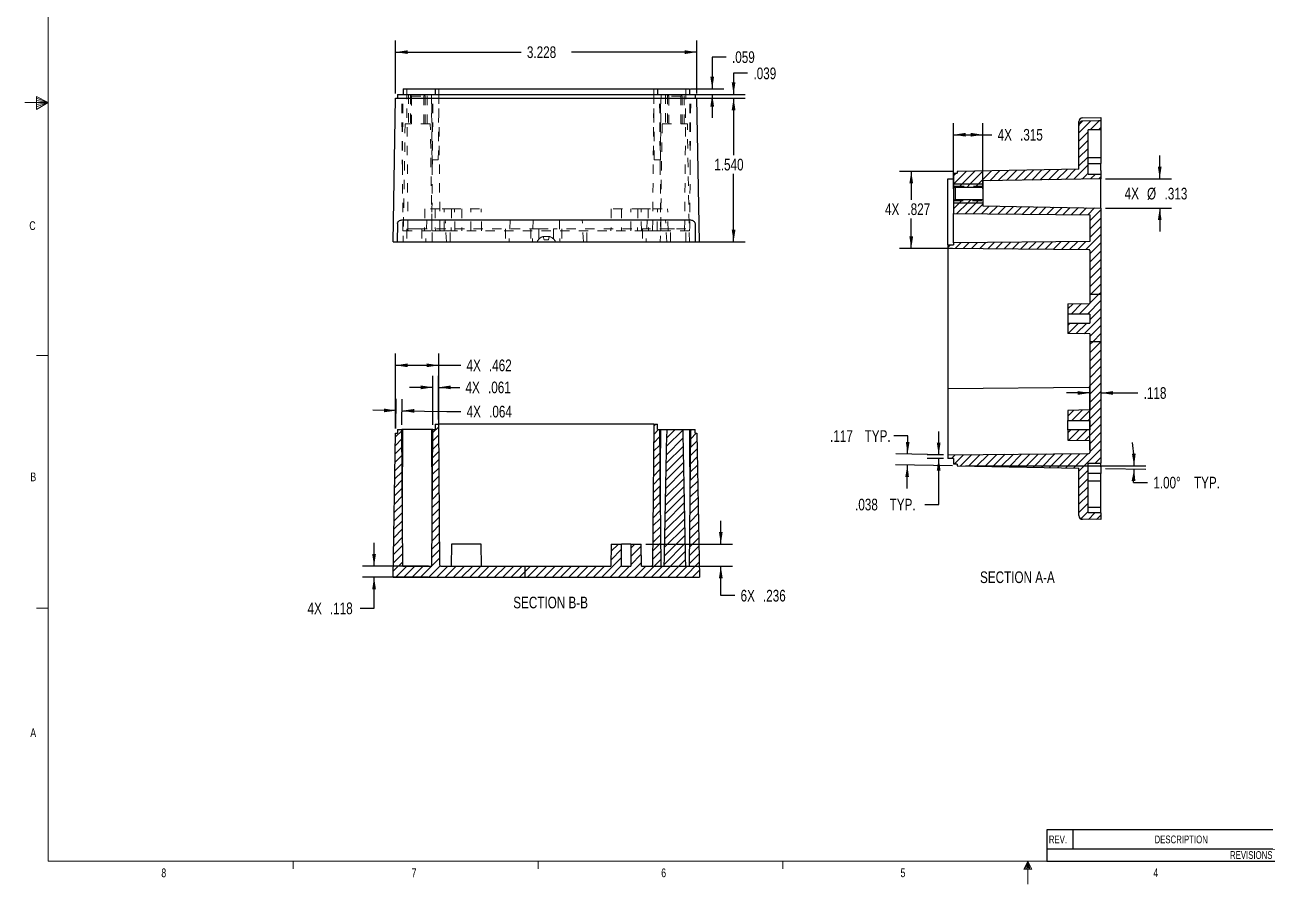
# Model space of a CAD drawing. Header units: inches. Extents: x 0.3 to 21.8, y 0.2 to 16.9.
# Drawn here: x 0.27 to 13.57, y 0.16 to 9.37 of the extents above; entities that cross this region are included whole.
import ezdxf

# ---------------------------------------------------------------- set-up
doc = ezdxf.new("R2010")
doc.units = ezdxf.units.IN
doc.header["$MEASUREMENT"] = 0
doc.linetypes.add('HIDDEN', pattern=[0.075, 0.05, -0.025])
doc.layers.add('SLD-0', color=7, linetype='Continuous')
doc.styles.add('SLDTEXTSTYLE1', font='TXT', dxfattribs={"width": 0.75})
doc.dimstyles.new('SLDDIMSTYLE10', dxfattribs={"dimtxt": 0.125, "dimasz": 0.13, "dimexe": 0, "dimexo": 0.0625, "dimgap": 0.03125, "dimtad": 0, "dimtih": 1, "dimtoh": 1, "dimdec": 4, "dimzin": 4, "dimdsep": 46, "dimtxsty": 'SLDTEXTSTYLE1', "dimsah": 1, "dimcen": 0.09, "dimazin": 1, "dimtfac": 1, "dimtofl": 0, "dimtmove": 0, "dimatfit": 3, "dimfxl": 0, "dimfrac": 2, "dimtolj": 1, "dimtzin": 12, "dimarcsym": 0})
doc.dimstyles.new('SLDDIMSTYLE3', dxfattribs={"dimtxt": 0.125, "dimasz": 0.13, "dimexe": 0, "dimexo": 0.0625, "dimgap": 0.03125, "dimtad": 0, "dimtih": 1, "dimtoh": 1, "dimdec": 3, "dimrnd": 1e-09, "dimzin": 12, "dimdsep": 46, "dimtxsty": 'SLDTEXTSTYLE1', "dimsah": 1, "dimcen": 0.09, "dimadec": 0, "dimazin": 3, "dimtfac": 1, "dimtdec": 3, "dimtofl": 0, "dimtmove": 0, "dimatfit": 3, "dimfxl": 0, "dimfrac": 2, "dimtolj": 1, "dimtzin": 12, "dimarcsym": 0})
doc.dimstyles.new('SLDDIMSTYLE7', dxfattribs={"dimtxt": 0.125, "dimasz": 0.13, "dimexe": 0, "dimexo": 0.0625, "dimgap": 0.03125, "dimtad": 0, "dimtih": 1, "dimtoh": 1, "dimdec": 3, "dimrnd": 1e-09, "dimzin": 12, "dimdsep": 46, "dimtxsty": 'SLDTEXTSTYLE1', "dimsah": 1, "dimcen": 0.09, "dimadec": 0, "dimazin": 3, "dimtfac": 1, "dimtdec": 3, "dimtmove": 0, "dimatfit": 0, "dimfxl": 0, "dimfrac": 2, "dimtolj": 1, "dimtzin": 12, "dimarcsym": 0})
doc.dimstyles.new('SLDDIMSTYLE9', dxfattribs={"dimtxt": 0.125, "dimasz": 0.13, "dimexe": 0, "dimexo": 0.0625, "dimgap": 0.03125, "dimtad": 0, "dimtih": 1, "dimtoh": 1, "dimdec": 3, "dimrnd": 1e-09, "dimzin": 4, "dimdsep": 46, "dimtxsty": 'SLDTEXTSTYLE1', "dimsah": 1, "dimcen": 0.09, "dimadec": 0, "dimazin": 1, "dimtfac": 1, "dimtdec": 3, "dimtofl": 0, "dimtmove": 0, "dimatfit": 3, "dimfxl": 0, "dimfrac": 2, "dimtolj": 1, "dimtzin": 12, "dimarcsym": 0})

# ---------------------------------------------------------------- blocks, each defined once
blk = doc.blocks.new('SW_TABLEANNOTATION_1')
at = {"layer": 'SLD-0', "color": 0}
for p, q in [((0, 0), (0, -0.333)), ((4.472, 0), (0, 0)), ((0.278, 0), (0.278, -0.204)), ((2.729, 0), (2.729, -0.204)), ((3.062, 0), (3.062, -0.204)), ((3.435, 0), (3.435, -0.204)), ((3.863, 0), (3.863, -0.204)), ((4.472, -0.333), (4.472, 0)), ((0, -0.204), (4.472, -0.204)), ((0, -0.333), (4.472, -0.333))]:
    blk.add_line(p, q, dxfattribs=at)
at = {"layer": 'SLD-0', "color": 0, "attachment_point": 1, "style": 'SLDTEXTSTYLE1'}
for s, insert, char_height in [('REV.', (0.021, -0.06), 0.0833), ('DESCRIPTION', (1.154, -0.06), 0.08333), ('ZONE', (2.75, -0.06), 0.0833), ('BY', (3.184, -0.06), 0.0833), ("APPR'D", (3.456, -0.06), 0.0833), ('DATE', (4.031, -0.06), 0.0833), ('REVISIONS', (1.963, -0.227), 0.0833)]:
    blk.add_mtext(s, dxfattribs=dict(at, insert=insert, char_height=char_height))
blk = doc.blocks.new('_D_16')
at = {"layer": 'SLD-0'}
for p, q in [((7.526, 8.584), (7.994, 8.584)), ((7.869, 8.584), (7.869, 7.971)), ((7.869, 7.044), (7.869, 7.773)), ((7.427, 7.044), (7.994, 7.044))]:
    blk.add_line(p, q, dxfattribs=at)
for points in [[(7.869, 8.584), (7.849, 8.454), (7.889, 8.454)], [(7.869, 7.044), (7.889, 7.174), (7.849, 7.174)]]:
    blk.add_solid(points, dxfattribs=at)
at = {"layer": 'SLD-0', "insert": (7.662, 7.934), "char_height": 0.125, "attachment_point": 1, "style": 'SLDTEXTSTYLE1'}
blk.add_mtext('1.540', dxfattribs=at)
blk = doc.blocks.new('_D_17')
at = {"layer": 'SLD-0'}
for p, q in [((8.019, 8.849), (7.869, 8.849)), ((7.869, 8.849), (7.869, 8.623)), ((4.317, 8.623), (7.994, 8.623)), ((4.317, 8.584), (7.994, 8.584)), ((7.869, 8.584), (7.869, 8.334))]:
    blk.add_line(p, q, dxfattribs=at)
for points in [[(7.869, 8.623), (7.889, 8.753), (7.849, 8.753)], [(7.869, 8.584), (7.849, 8.454), (7.889, 8.454)]]:
    blk.add_solid(points, dxfattribs=at)
at = {"layer": 'SLD-0', "insert": (8.082, 8.911), "char_height": 0.125, "attachment_point": 1, "style": 'SLDTEXTSTYLE1'}
blk.add_mtext('.039', dxfattribs=at)
blk = doc.blocks.new('_D_18')
at = {"layer": 'SLD-0'}
for p, q in [((7.79, 9.023), (7.64, 9.023)), ((7.64, 9.023), (7.64, 8.682)), ((7.406, 8.682), (7.765, 8.682)), ((7.476, 8.623), (7.691, 8.623)), ((7.64, 8.623), (7.64, 8.373))]:
    blk.add_line(p, q, dxfattribs=at)
for points in [[(7.64, 8.682), (7.66, 8.812), (7.62, 8.812)], [(7.64, 8.623), (7.62, 8.493), (7.66, 8.493)]]:
    blk.add_solid(points, dxfattribs=at)
at = {"layer": 'SLD-0', "insert": (7.852, 9.085), "char_height": 0.125, "attachment_point": 1, "style": 'SLDTEXTSTYLE1'}
blk.add_mtext('.059', dxfattribs=at)
blk = doc.blocks.new('_D_19')
at = {"layer": 'SLD-0'}
for p, q in [((4.247, 8.634), (4.247, 9.201)), ((7.476, 8.634), (7.476, 9.201)), ((4.247, 9.076), (5.591, 9.076)), ((7.476, 9.076), (6.132, 9.076))]:
    blk.add_line(p, q, dxfattribs=at)
for points in [[(4.247, 9.076), (4.377, 9.056), (4.377, 9.096)], [(7.476, 9.076), (7.346, 9.096), (7.346, 9.056)]]:
    blk.add_solid(points, dxfattribs=at)
at = {"layer": 'SLD-0', "insert": (5.654, 9.138), "char_height": 0.125, "attachment_point": 1, "style": 'SLDTEXTSTYLE1'}
blk.add_mtext('3.228', dxfattribs=at)
blk = doc.blocks.new('_D_20')
at = {"layer": 'SLD-0'}
for p, q in [((11.688, 4.817), (11.688, 5.503)), ((11.806, 5.521), (11.806, 5.3)), ((11.688, 5.425), (11.438, 5.425)), ((11.806, 5.425), (12.202, 5.425))]:
    blk.add_line(p, q, dxfattribs=at)
for points in [[(11.688, 5.425), (11.558, 5.445), (11.558, 5.405)], [(11.806, 5.425), (11.936, 5.405), (11.936, 5.445)]]:
    blk.add_solid(points, dxfattribs=at)
at = {"layer": 'SLD-0', "insert": (12.264, 5.487), "char_height": 0.125, "attachment_point": 1, "style": 'SLDTEXTSTYLE1'}
blk.add_mtext('.118', dxfattribs=at)
blk = doc.blocks.new('_D_21')
at = {"layer": 'SLD-0'}
for p, q in [((10.226, 7.613), (10.226, 8.316)), ((10.541, 7.613), (10.541, 8.316)), ((10.226, 8.191), (10.541, 8.191)), ((10.541, 8.191), (10.636, 8.191))]:
    blk.add_line(p, q, dxfattribs=at)
for points in [[(10.226, 8.191), (10.356, 8.171), (10.356, 8.211)], [(10.541, 8.191), (10.411, 8.211), (10.411, 8.171)]]:
    blk.add_solid(points, dxfattribs=at)
at = {"layer": 'SLD-0', "char_height": 0.125, "attachment_point": 1, "style": 'SLDTEXTSTYLE1'}
for s, insert in [('4X', (10.699, 8.253)), ('.315', (10.939, 8.253))]:
    blk.add_mtext(s, dxfattribs=dict(at, insert=insert))
blk = doc.blocks.new('_D_22')
at = {"layer": 'SLD-0'}
for p, q in [((12.436, 7.719), (12.436, 7.969)), ((11.856, 7.719), (12.561, 7.719)), ((11.856, 7.406), (12.561, 7.406)), ((12.436, 7.406), (12.436, 7.156))]:
    blk.add_line(p, q, dxfattribs=at)
for points in [[(12.436, 7.719), (12.456, 7.849), (12.416, 7.849)], [(12.436, 7.406), (12.416, 7.276), (12.456, 7.276)]]:
    blk.add_solid(points, dxfattribs=at)
at = {"layer": 'SLD-0', "char_height": 0.125, "attachment_point": 1, "style": 'SLDTEXTSTYLE1'}
for s, insert in [('4X', (12.06, 7.625)), ('%%c', (12.3, 7.623)), ('.313', (12.488, 7.623))]:
    blk.add_mtext(s, dxfattribs=dict(at, insert=insert))
blk = doc.blocks.new('_D_23')
at = {"layer": 'SLD-0'}
for p, q in [((10.067, 4.762), (10.067, 5.012)), ((10.117, 4.762), (9.942, 4.762)), ((10.117, 4.724), (9.942, 4.724)), ((10.067, 4.23), (10.067, 4.724)), ((9.917, 4.23), (10.067, 4.23))]:
    blk.add_line(p, q, dxfattribs=at)
for points in [[(10.067, 4.762), (10.087, 4.892), (10.047, 4.892)], [(10.067, 4.724), (10.047, 4.594), (10.087, 4.594)]]:
    blk.add_solid(points, dxfattribs=at)
at = {"layer": 'SLD-0', "char_height": 0.125, "attachment_point": 1, "style": 'SLDTEXTSTYLE1'}
for s, insert in [('.038', (9.171, 4.292)), ('TYP.', (9.541, 4.292))]:
    blk.add_mtext(s, dxfattribs=dict(at, insert=insert))
blk = doc.blocks.new('_D_24')
at = {"layer": 'SLD-0'}
for p, q in [((10.355, 4.644), (12.287, 4.644)), ((11.856, 4.616), (12.287, 4.609)), ((12.154, 4.465), (12.304, 4.465))]:
    blk.add_line(p, q, dxfattribs=at)
for start, end in [(0, 7.536), (354.6064, 359)]:
    blk.add_arc((10.265, 4.644), 1.897, start, end, dxfattribs=at)
for points in [[(12.162, 4.644), (12.178, 4.774), (12.138, 4.773)], [(12.162, 4.611), (12.135, 4.482), (12.175, 4.48)]]:
    blk.add_solid(points, dxfattribs=at)
at = {"layer": 'SLD-0', "char_height": 0.125, "attachment_point": 1, "style": 'SLDTEXTSTYLE1'}
for s, insert in [('1.00°', (12.367, 4.527)), ('TYP.', (12.803, 4.527))]:
    blk.add_mtext(s, dxfattribs=dict(at, insert=insert))
blk = doc.blocks.new('_D_25')
at = {"layer": 'SLD-0'}
for p, q in [((10.215, 7.799), (9.648, 7.799)), ((9.773, 7.799), (9.773, 7.493)), ((9.773, 6.972), (9.773, 7.295)), ((10.215, 6.972), (9.648, 6.972))]:
    blk.add_line(p, q, dxfattribs=at)
for points in [[(9.773, 7.799), (9.753, 7.669), (9.793, 7.669)], [(9.773, 6.972), (9.793, 7.102), (9.753, 7.102)]]:
    blk.add_solid(points, dxfattribs=at)
at = {"layer": 'SLD-0', "char_height": 0.125, "attachment_point": 1, "style": 'SLDTEXTSTYLE1'}
for s, insert in [('4X', (9.492, 7.456)), ('.827', (9.732, 7.456))]:
    blk.add_mtext(s, dxfattribs=dict(at, insert=insert))
blk = doc.blocks.new('_D_26')
at = {"layer": 'SLD-0', "color": 59}
for p, q in [((9.737, 4.964), (9.587, 4.964)), ((9.733, 4.77), (9.737, 4.964)), ((10.215, 4.645), (9.606, 4.655)), ((10.117, 4.763), (9.608, 4.772)), ((9.731, 4.653), (9.727, 4.403))]:
    blk.add_line(p, q, dxfattribs=at)
for points in [[(9.733, 4.77), (9.755, 4.899), (9.715, 4.9)], [(9.731, 4.653), (9.709, 4.523), (9.749, 4.523)]]:
    blk.add_solid(points, dxfattribs=at)
at = {"layer": 'SLD-0', "color": 59, "char_height": 0.125, "attachment_point": 1, "style": 'SLDTEXTSTYLE1'}
for s, insert in [('.117', (8.903, 5.026)), ('TYP.', (9.273, 5.026))]:
    blk.add_mtext(s, dxfattribs=dict(at, insert=insert))
blk = doc.blocks.new('_D_27')
at = {"layer": 'SLD-0'}
for p, q in [((4.248, 5.043), (4.254, 5.361)), ((4.313, 5.082), (4.318, 5.36)), ((4.252, 5.236), (4.002, 5.24)), ((4.316, 5.235), (4.796, 5.226)), ((4.796, 5.226), (4.946, 5.226))]:
    blk.add_line(p, q, dxfattribs=at)
for points in [[(4.252, 5.236), (4.122, 5.258), (4.121, 5.218)], [(4.316, 5.235), (4.446, 5.213), (4.446, 5.253)]]:
    blk.add_solid(points, dxfattribs=at)
at = {"layer": 'SLD-0', "char_height": 0.125, "attachment_point": 1, "style": 'SLDTEXTSTYLE1'}
for s, insert in [('4X', (5.008, 5.288)), ('.064', (5.249, 5.288))]:
    blk.add_mtext(s, dxfattribs=dict(at, insert=insert))
blk = doc.blocks.new('_D_28')
at = {"layer": 'SLD-0'}
for p, q in [((4.647, 5.082), (4.647, 5.61)), ((4.708, 5.141), (4.708, 5.61)), ((4.647, 5.485), (4.397, 5.485)), ((4.708, 5.485), (4.934, 5.485))]:
    blk.add_line(p, q, dxfattribs=at)
for points in [[(4.647, 5.485), (4.517, 5.505), (4.517, 5.465)], [(4.708, 5.485), (4.838, 5.465), (4.838, 5.505)]]:
    blk.add_solid(points, dxfattribs=at)
at = {"layer": 'SLD-0', "char_height": 0.125, "attachment_point": 1, "style": 'SLDTEXTSTYLE1'}
for s, insert in [('4X', (4.996, 5.547)), ('.061', (5.237, 5.547))]:
    blk.add_mtext(s, dxfattribs=dict(at, insert=insert))
blk = doc.blocks.new('_D_29')
at = {"layer": 'SLD-0'}
for p, q in [((7.732, 3.806), (7.732, 4.056)), ((6.927, 3.806), (7.857, 3.806)), ((6.927, 3.57), (7.857, 3.57)), ((7.732, 3.254), (7.732, 3.57)), ((7.882, 3.254), (7.732, 3.254))]:
    blk.add_line(p, q, dxfattribs=at)
for points in [[(7.732, 3.806), (7.752, 3.936), (7.712, 3.936)], [(7.732, 3.57), (7.712, 3.44), (7.752, 3.44)]]:
    blk.add_solid(points, dxfattribs=at)
at = {"layer": 'SLD-0', "char_height": 0.125, "attachment_point": 1, "style": 'SLDTEXTSTYLE1'}
for s, insert in [('6X', (7.944, 3.316)), ('.236', (8.184, 3.316))]:
    blk.add_mtext(s, dxfattribs=dict(at, insert=insert))
blk = doc.blocks.new('_D_30')
at = {"layer": 'SLD-0'}
for p, q in [((4.016, 3.57), (4.016, 3.82)), ((4.598, 3.57), (3.891, 3.57)), ((4.597, 3.452), (3.891, 3.452)), ((4.016, 3.118), (4.016, 3.452)), ((3.866, 3.118), (4.016, 3.118))]:
    blk.add_line(p, q, dxfattribs=at)
for points in [[(4.016, 3.57), (4.036, 3.7), (3.996, 3.7)], [(4.016, 3.452), (3.996, 3.322), (4.036, 3.322)]]:
    blk.add_solid(points, dxfattribs=at)
at = {"layer": 'SLD-0', "char_height": 0.125, "attachment_point": 1, "style": 'SLDTEXTSTYLE1'}
for s, insert in [('4X', (3.303, 3.18)), ('.118', (3.543, 3.18))]:
    blk.add_mtext(s, dxfattribs=dict(at, insert=insert))
blk = doc.blocks.new('_D_31')
at = {"layer": 'SLD-0'}
for p, q in [((4.247, 5.043), (4.247, 5.846)), ((4.247, 5.721), (4.709, 5.721)), ((4.709, 5.043), (4.709, 5.846)), ((4.709, 5.721), (4.945, 5.721))]:
    blk.add_line(p, q, dxfattribs=at)
for points in [[(4.247, 5.721), (4.377, 5.701), (4.377, 5.741)], [(4.709, 5.721), (4.579, 5.741), (4.579, 5.701)]]:
    blk.add_solid(points, dxfattribs=at)
at = {"layer": 'SLD-0', "char_height": 0.125, "attachment_point": 1, "style": 'SLDTEXTSTYLE1'}
for s, insert in [('4X', (5.007, 5.783)), ('.462', (5.247, 5.783))]:
    blk.add_mtext(s, dxfattribs=dict(at, insert=insert))

msp = doc.modelspace()

# ---------------------------------------------------------------- hatches: boundary and pattern name
at = {"linetype": 'Continuous', "lineweight": 0}
h = msp.add_hatch(dxfattribs=at)
h.set_pattern_fill('ANSI31', scale=0.5, style=0)
edge = h.paths.add_edge_path(flags=0)
edge.add_line((10.2652455, 7.7788049), (10.2258754, 7.7788049))
edge.add_line((10.2258754, 7.7788049), (10.2258754, 7.6625845))
edge.add_line((10.2258754, 7.6625845), (10.5408754, 7.6625845))
edge.add_line((10.5408754, 7.6625845), (10.5408754, 7.6970072))
edge.add_line((10.5408754, 7.6970072), (11.8056786, 7.7190845))
edge.add_line((11.8056786, 7.7190845), (11.8056786, 7.7704742))
edge.add_line((11.8056786, 7.7704742), (11.6678833, 7.7704742))
edge.add_line((11.6678833, 7.7704742), (11.6678833, 8.2448993))
edge.add_line((11.6678833, 8.2448993), (11.8056786, 8.2448993))
edge.add_line((11.8056786, 8.2448993), (11.8056786, 8.3408971))
edge.add_spline(control_points=[(11.8056786, 8.3408971), (11.7974318, 8.3407232), (11.789185, 8.3405492), (11.7809383, 8.3403751), (11.7233391, 8.3391592), (11.66574, 8.3379391), (11.6081411, 8.3367143)], knot_values=[0.0091783651, 0.0091783651, 0.0091783651, 0.0091783651, 0.0098069083, 0.0098069083, 0.0098069083, 0.0141969422, 0.0141969422, 0.0141969422, 0.0141969422], weights=[1, 1, 1, 1, 1, 1, 1], degree=3, periodic=0)
edge.add_spline(control_points=[(11.6081411, 8.3367143), (11.6055519, 8.3366593), (11.6029518, 8.3362872), (11.600449, 8.3356216), (11.5991978, 8.3352888), (11.5979641, 8.334882), (11.5967596, 8.3344071), (11.5927666, 8.332833), (11.5890293, 8.3304609), (11.5858304, 8.3275995), (11.5826471, 8.324752), (11.5799054, 8.3213562), (11.5776893, 8.3177051), (11.5745599, 8.3125493), (11.5723868, 8.3067486), (11.5710863, 8.3008592), (11.5699635, 8.2957746), (11.5694581, 8.2905301), (11.5694581, 8.285323)], knot_values=[0.0079800485, 0.0079800485, 0.0079800485, 0.0079800485, 0.0081776554, 0.0081776554, 0.0081776554, 0.0082752803, 0.0082752803, 0.0082752803, 0.0086023301, 0.0086023301, 0.0086023301, 0.0089267076, 0.0089267076, 0.0089267076, 0.0093868884, 0.0093868884, 0.0093868884, 0.0097844932, 0.0097844932, 0.0097844932, 0.0097844932], weights=[1, 1, 1, 1, 1, 1, 1, 1, 1, 1, 1, 1, 1, 1, 1, 1, 1, 1, 1], degree=3, periodic=0)
edge.add_line((11.5694581, 8.285323), (11.5694581, 7.8215701))
edge.add_line((11.5694581, 7.8215701), (10.2652455, 7.7988049))
edge.add_line((10.2652455, 7.7988049), (10.2652455, 7.7788049))
h = msp.add_hatch(dxfattribs=at)
h.set_pattern_fill('ANSI31', scale=0.5, style=0)
h.paths.add_polyline_path([(10.5408754, 7.6275451), (10.5408754, 7.6625845), (10.2258754, 7.6625845), (10.2258754, 7.6462459), (10.2445762, 7.6275451)], flags=0)
h = msp.add_hatch(dxfattribs=at)
h.set_pattern_fill('ANSI31', scale=0.5, style=0)
edge = h.paths.add_edge_path(flags=0)
edge.add_line((11.6875683, 7.0467893), (10.2258754, 7.0340333))
edge.add_line((10.2258754, 7.0340333), (10.2258754, 7.0117469))
edge.add_line((10.2258754, 7.0117469), (10.1668203, 7.0112316))
edge.add_line((10.1668203, 7.0112316), (10.1668203, 6.9728922))
edge.add_line((10.1668203, 6.9728922), (11.6776556, 6.9597074))
edge.add_arc((11.6775683, 6.9497077), 0.01, 0, 89.5, ccw=False)
edge.add_line((11.6875683, 6.9497077), (11.6875683, 6.4818209))
edge.add_line((11.6875683, 6.4818209), (11.8056786, 6.4818209))
edge.add_line((11.8056786, 6.4818209), (11.8056786, 7.4060845))
edge.add_line((11.8056786, 7.4060845), (10.5408754, 7.4281617))
edge.add_line((10.5408754, 7.4281617), (10.5408754, 7.4625845))
edge.add_line((10.5408754, 7.4625845), (10.2258754, 7.4625845))
edge.add_line((10.2258754, 7.4625845), (10.2258754, 7.346049))
edge.add_line((10.2258754, 7.346049), (11.6875683, 7.333293))
edge.add_line((11.6875683, 7.333293), (11.6875683, 7.0467893))
h = msp.add_hatch(dxfattribs=at)
h.set_pattern_fill('ANSI31', scale=0.5, style=0)
h.paths.add_polyline_path([(10.2258754, 7.478923), (10.2258754, 7.4625845), (10.5408754, 7.4625845), (10.5408754, 7.4976238), (10.2445762, 7.4976238)], flags=0)
h = msp.add_hatch(dxfattribs=at)
h.set_pattern_fill('ANSI31', scale=0.5, style=0)
h.paths.add_polyline_path([(11.8056786, 6.2213049), (11.8056786, 6.4818209), (11.6875683, 6.4818209), (11.6875683, 6.3844833), (11.4513479, 6.3803601), (11.4513479, 6.2705175), (11.6875683, 6.2684561), (11.6875683, 6.2213049)], flags=0)
h = msp.add_hatch(dxfattribs=at)
h.set_pattern_fill('ANSI31', scale=0.5, style=0)
h.paths.add_polyline_path([(11.8056786, 5.9760203), (11.8056786, 6.2213049), (11.6875683, 6.2213049), (11.6875683, 6.1741538), (11.4513479, 6.1720923), (11.4513479, 6.0622498), (11.6875683, 6.0581266), (11.6875683, 5.9760203)], flags=0)
h = msp.add_hatch(dxfattribs=at)
h.set_pattern_fill('ANSI31', scale=0.5, style=0)
h.paths.add_polyline_path([(11.8056786, 5.0795727), (11.8056786, 5.9760203), (11.6875683, 5.9760203), (11.6875683, 5.242751), (11.4513479, 5.2386278), (11.4513479, 5.1287853), (11.6875683, 5.1287853), (11.6875683, 5.0795727)], flags=0)
h = msp.add_hatch(dxfattribs=at)
h.set_pattern_fill('ANSI31', scale=0.5, style=0)
edge = h.paths.add_edge_path(flags=0)
edge.add_line((4.483557, 3.5702639), (4.483557, 3.4521537))
edge.add_line((4.483557, 3.4521537), (5.6306852, 3.4521537))
edge.add_line((5.6306852, 3.4521537), (5.6306852, 3.5702639))
edge.add_line((5.6306852, 3.5702639), (4.731662, 3.5702639))
edge.add_arc((4.731662, 3.5802639), 0.01, 180.5, 270, ccw=False)
edge.add_line((4.7216624, 3.5801767), (4.7084775, 5.091012))
edge.add_line((4.7084775, 5.091012), (4.6701382, 5.091012))
edge.add_line((4.6701382, 5.091012), (4.6696228, 5.0319568))
edge.add_line((4.6696228, 5.0319568), (4.6473365, 5.0319568))
edge.add_line((4.6473365, 5.0319568), (4.6345805, 3.5702639))
edge.add_line((4.6345805, 3.5702639), (4.483557, 3.5702639))
h = msp.add_hatch(dxfattribs=at)
h.set_pattern_fill('ANSI31', scale=0.5, style=0)
edge = h.paths.add_edge_path(flags=0)
edge.add_line((5.6306852, 3.5702639), (5.6306852, 3.4521537))
edge.add_line((5.6306852, 3.4521537), (7.5025713, 3.4521537))
edge.add_line((7.5025713, 3.4521537), (7.4756829, 4.9925868))
edge.add_line((7.4756829, 4.9925868), (7.4556829, 4.9925868))
edge.add_line((7.4556829, 4.9925868), (7.4556829, 5.0319568))
edge.add_line((7.4556829, 5.0319568), (7.4106829, 5.0319568))
edge.add_line((7.4106829, 5.0319568), (7.3979269, 3.5702639))
edge.add_line((7.3979269, 3.5702639), (7.3524025, 3.5702639))
edge.add_spline(control_points=[(7.3524025, 3.5702639), (7.3518594, 3.6009203), (7.3513133, 3.6315766), (7.3507641, 3.6622329), (7.3495943, 3.727529), (7.3484104, 3.7928248), (7.3472111, 3.8581204), (7.340024, 4.2494128), (7.3323308, 4.6406973), (7.3235368, 5.0319568)], knot_values=[0.0551977415, 0.0551977415, 0.0551977415, 0.0551977415, 0.0575341217, 0.0575341217, 0.0575341217, 0.0625104776, 0.0625104776, 0.0625104776, 0.0923320686, 0.0923320686, 0.0923320686, 0.0923320686], weights=[1, 1, 1, 1, 1, 1, 1, 1, 1, 1], degree=3, periodic=0)
edge.add_line((7.3235368, 5.0319568), (7.1553881, 5.0319568))
edge.add_spline(control_points=[(7.1553881, 5.0319568), (7.1485215, 4.7264524), (7.1423393, 4.4209325), (7.1365235, 4.1154063), (7.1336495, 3.9644268), (7.13087, 3.8134456), (7.128165, 3.662463), (7.1276144, 3.63173), (7.1270669, 3.600997), (7.1265224, 3.5702639)], knot_values=[0.0227419904, 0.0227419904, 0.0227419904, 0.0227419904, 0.0460272353, 0.0460272353, 0.0460272353, 0.057533864, 0.057533864, 0.057533864, 0.0598760732, 0.0598760732, 0.0598760732, 0.0598760732], weights=[1, 1, 1, 1, 1, 1, 1, 1, 1, 1], degree=3, periodic=0)
edge.add_line((7.1265224, 3.5702639), (7.0884389, 3.5702639))
edge.add_line((7.0884389, 3.5702639), (7.0756829, 5.0319568))
edge.add_line((7.0756829, 5.0319568), (7.0533966, 5.0319568))
edge.add_line((7.0533966, 5.0319568), (7.0528812, 5.091012))
edge.add_line((7.0528812, 5.091012), (7.0145419, 5.091012))
edge.add_line((7.0145419, 5.091012), (7.001357, 3.5801767))
edge.add_arc((6.9913574, 3.5802639), 0.01, 270, 359.5, ccw=False)
edge.add_line((6.9913574, 3.5702639), (6.8809873, 3.5702639))
edge.add_line((6.8809873, 3.5702639), (6.876864, 3.8064844))
edge.add_line((6.876864, 3.8064844), (6.7670215, 3.8064844))
edge.add_line((6.7670215, 3.8064844), (6.7670215, 3.5702639))
edge.add_line((6.7670215, 3.5702639), (6.6685963, 3.5702639))
edge.add_line((6.6685963, 3.5702639), (6.6685963, 3.8064844))
edge.add_line((6.6685963, 3.8064844), (6.5587538, 3.8064844))
edge.add_line((6.5587538, 3.8064844), (6.5546306, 3.5702639))
edge.add_line((6.5546306, 3.5702639), (5.6306852, 3.5702639))
h = msp.add_hatch(dxfattribs=at)
h.set_pattern_fill('ANSI31', scale=0.5, style=0)
edge = h.paths.add_edge_path(flags=0)
edge.add_line((11.8056786, 4.6721356), (11.8056786, 5.0795727))
edge.add_line((11.8056786, 5.0795727), (11.6875683, 5.0795727))
edge.add_line((11.6875683, 5.0795727), (11.6875683, 5.0303601))
edge.add_line((11.6875683, 5.0303601), (11.4513479, 5.0303601))
edge.add_line((11.4513479, 5.0303601), (11.4513479, 4.9205175))
edge.add_line((11.4513479, 4.9205175), (11.6875683, 4.9163943))
edge.add_line((11.6875683, 4.9163943), (11.6875683, 4.7854218))
edge.add_arc((11.6775683, 4.7854218), 0.01, 270.5, 360, ccw=False)
edge.add_line((11.6776556, 4.7754222), (10.1668203, 4.7622373))
edge.add_line((10.1668203, 4.7622373), (10.1668203, 4.723898))
edge.add_line((10.1668203, 4.723898), (10.2258754, 4.7233826))
edge.add_line((10.2258754, 4.7233826), (10.2258754, 4.6638049))
edge.add_line((10.2258754, 4.6638049), (10.2652455, 4.6638049))
edge.add_line((10.2652455, 4.6638049), (10.2652455, 4.6438049))
edge.add_line((10.2652455, 4.6438049), (11.5694581, 4.6210398))
edge.add_line((11.5694581, 4.6210398), (11.5694581, 4.110617))
edge.add_arc((11.6088282, 4.110617), 0.0393701, 180, 269)
edge.add_line((11.6081411, 4.071253), (11.8056786, 4.0678049))
edge.add_line((11.8056786, 4.0678049), (11.8056786, 4.1406396))
edge.add_line((11.8056786, 4.1406396), (11.6678833, 4.1406396))
edge.add_line((11.6678833, 4.1406396), (11.6678833, 4.6721356))
edge.add_line((11.6678833, 4.6721356), (11.8056786, 4.6721356))
h = msp.add_hatch(dxfattribs=at)
h.set_pattern_fill('ANSI31', scale=0.5, style=0)
h.paths.add_polyline_path([(4.2473365, 4.9925868), (4.2204481, 3.4521537), (4.483557, 3.4521537), (4.483557, 3.5702639), (4.3250925, 3.5702639), (4.3123365, 5.0319568), (4.2673365, 5.0319568), (4.2673365, 4.9925868)], flags=0)

# ---------------------------------------------------------------- linework, layer by layer
at = {"color": 7, "linetype": 'Continuous', "lineweight": 0}
for p, q in [((0.5228799, 16.6606007), (0.5228799, 0.4106007)), ((0.5228799, 8.5356007), (0.2728799, 8.5356007)), ((0.3988896, 8.6011412), (0.3988896, 8.4623307)), ((0.5228799, 8.5356007), (0.3988896, 8.6011412)), ((0.3988896, 8.5826752), (0.5228799, 8.5356007)), ((0.3988896, 8.5587246), (0.5228799, 8.5356007)), ((0.3988896, 8.4623307), (0.5228799, 8.5356007)), ((0.3988896, 8.4896366), (0.5228799, 8.5356007)), ((0.3988896, 8.5163506), (0.5228799, 8.5356007)), ((0.5228799, 5.8276007), (0.3978799, 5.8276007)), ((0.5228799, 3.1196007), (0.3978799, 3.1196007)), ((21.5228799, 0.4106007), (0.5228799, 0.4106007)), ((3.1478799, 0.4106007), (3.1478799, 0.3258015)), ((5.7728799, 0.4106007), (5.7728799, 0.3258015)), ((8.3978799, 0.4106007), (8.3978799, 0.3258015)), ((11.0228799, 0.4106007), (10.9809047, 0.324981)), ((11.0228799, 0.4106007), (10.9890704, 0.324981)), ((11.0228799, 0.4106007), (11.0085518, 0.324981)), ((11.0228799, 0.4106007), (11.0228799, 0.1629051)), ((11.0228799, 0.4106007), (11.0669961, 0.324981)), ((11.0228799, 0.4106007), (11.0459562, 0.324981)), ((11.0228799, 0.4106007), (11.0358258, 0.324981)), ((10.9809047, 0.324981), (11.0669961, 0.324981))]:
    msp.add_line(p, q, dxfattribs=at)
at = {"color": 7, "linetype": 'Continuous', "lineweight": 30}
for p, q in [((4.3274296, 8.6824039), (4.3269142, 8.6233487)), ((4.3274296, 8.6824039), (4.4666278, 8.6824039)), ((4.4666278, 8.6824039), (4.4835569, 8.6824039)), ((4.4835569, 8.6824039), (4.6701382, 8.6824039)), ((4.6701382, 8.6824039), (4.6696228, 8.6233487)), ((4.6701382, 8.6824039), (4.8093365, 8.6824039)), ((4.8093365, 8.6824039), (6.9136829, 8.6824039)), ((6.9136829, 8.6824039), (7.0528812, 8.6824039)), ((7.0528812, 8.6824039), (7.0533966, 8.6233487)), ((7.0528812, 8.6824039), (7.2394625, 8.6824039)), ((7.2394625, 8.6824039), (7.2563916, 8.6824039)), ((7.2563916, 8.6824039), (7.3955898, 8.6824039)), ((7.3955898, 8.6824039), (7.3961052, 8.6233487)), ((4.2204481, 7.0435456), (4.2473364, 8.5839787)), ((4.2473364, 8.5839787), (4.4835569, 8.5839787)), ((4.2673366, 8.6233487), (4.2673366, 8.5839787)), ((4.2673366, 8.6233487), (4.4835569, 8.6233487)), ((4.4835569, 8.6233487), (7.2394625, 8.6233487)), ((4.4835569, 8.5839787), (7.2394625, 8.5839787)), ((7.2394625, 8.6233487), (7.4556829, 8.6233487)), ((7.2394625, 8.5839787), (7.475683, 8.5839787)), ((7.4556829, 8.6233487), (7.4556829, 8.5839787)), ((7.5025714, 7.0435456), (7.475683, 8.5839787)), ((11.569458, 8.285323), (11.569458, 8.3319928)), ((11.569458, 7.8215701), (11.569458, 8.285323)), ((11.6081411, 8.371357), (11.8056785, 8.3748049)), ((11.6678833, 7.7704742), (11.6678833, 8.2448993)), ((11.8056785, 8.2448993), (11.6678833, 8.2448993)), ((11.8056785, 8.3748049), (11.8056785, 8.340897)), ((11.8056785, 8.340897), (11.8056785, 8.2448993)), ((11.8056785, 8.2448993), (11.8056785, 7.9477617)), ((11.6678833, 7.9477617), (11.8056785, 7.9477617)), ((11.6678833, 7.8818641), (11.8056785, 7.8818641)), ((11.8056785, 7.9477617), (11.8056785, 7.8818641)), ((11.8056785, 7.8076441), (11.8056785, 7.8818641)), ((10.1668203, 7.7187119), (10.2258754, 7.7192273)), ((10.1668203, 7.5795137), (10.1668203, 7.7187119)), ((10.2258754, 7.778805), (10.2258754, 7.6625844)), ((10.2258754, 7.778805), (10.2652455, 7.778805)), ((11.569458, 7.8215701), (10.2652455, 7.7988049)), ((10.2652455, 7.7988049), (10.2652455, 7.778805)), ((11.8056785, 7.7190844), (10.5408754, 7.6970073)), ((11.6678833, 7.7704742), (11.8056785, 7.7704742)), ((11.8056785, 7.8076441), (11.8056785, 7.7704742)), ((11.8056785, 7.7704742), (11.8056785, 7.7190844)), ((11.8056785, 7.4060845), (11.8056785, 7.7190844)), ((10.1668203, 7.1978128), (10.1668203, 7.5795137)), ((10.5408754, 7.6625844), (10.2258754, 7.6625844)), ((10.2258754, 7.6625844), (10.2258754, 7.6462459)), ((10.2445762, 7.6275451), (10.2258754, 7.6462459)), ((10.2258754, 7.6462459), (10.2258754, 7.478923)), ((10.2445762, 7.6275451), (10.2445762, 7.4976239)), ((10.5408754, 7.6275451), (10.2445762, 7.6275451)), ((10.5408754, 7.6970073), (10.5408754, 7.6625844)), ((10.5408754, 7.6625844), (10.5408754, 7.6275451)), ((10.5408754, 7.6275451), (10.5408754, 7.4976239)), ((10.2258754, 7.478923), (10.2445762, 7.4976239)), ((10.2258754, 7.478923), (10.2258754, 7.4625844)), ((10.2258754, 7.4625844), (10.2258754, 7.3460491)), ((10.2258754, 7.4625844), (10.5408754, 7.4625844)), ((10.2445762, 7.4976239), (10.5408754, 7.4976239)), ((10.5408754, 7.4976239), (10.5408754, 7.4625844)), ((10.5408754, 7.4625844), (10.5408754, 7.4281617)), ((10.2258754, 7.3460491), (11.6875684, 7.333293)), ((10.2258754, 7.1978128), (10.2258754, 7.3460491)), ((10.5408754, 7.4281617), (11.8056785, 7.4060845)), ((11.6875684, 7.333293), (11.6875684, 7.0467893)), ((11.8056785, 7.4060845), (11.8056785, 6.4818209)), ((4.2674803, 7.2410831), (4.264296, 7.0435456)), ((4.3243929, 7.2797661), (4.4452202, 7.2797661)), ((4.4452202, 7.2797661), (4.5940098, 7.2797661)), ((4.5940098, 7.2797661), (7.1290097, 7.2797661)), ((7.1290097, 7.2797661), (7.2777992, 7.2797661)), ((7.2777992, 7.2797661), (7.3986265, 7.2797661)), ((7.4555391, 7.2410831), (7.4587234, 7.0435456)), ((10.1668203, 7.0112316), (10.1668203, 7.1978128)), ((10.2258754, 7.0340333), (10.2258754, 7.1978128)), ((11.6875684, 7.0467893), (10.2258754, 7.0340333)), ((4.2204481, 7.0435456), (4.264296, 7.0435456)), ((4.264296, 7.0435456), (4.4038668, 7.0435456)), ((4.4038668, 7.0435456), (4.5940098, 7.0435456)), ((4.5940098, 7.0435456), (7.1290097, 7.0435456)), ((7.1290097, 7.0435456), (7.3191526, 7.0435456)), ((7.3191526, 7.0435456), (7.4587234, 7.0435456)), ((7.4587234, 7.0435456), (7.5025714, 7.0435456)), ((10.1668203, 7.0112316), (10.2258754, 7.0117469)), ((10.1668203, 7.0112316), (10.1668203, 6.9728922)), ((11.6776556, 6.9597073), (10.1668203, 6.9728922)), ((10.1668203, 6.9728922), (10.1668203, 6.8720333)), ((10.2258754, 7.0340333), (10.2258754, 7.0117469)), ((11.6875684, 6.9497077), (11.6875684, 6.4818209)), ((10.1668203, 6.8720333), (10.1668203, 5.5705766)), ((11.4513479, 6.3803601), (11.6875684, 6.3844833)), ((11.6875684, 6.4818209), (11.8056785, 6.4818209)), ((11.6875684, 6.4818209), (11.6875684, 6.3844833)), ((11.8056785, 6.4818209), (11.8056785, 6.2213049)), ((11.4513479, 6.3803601), (11.4513479, 6.2705175)), ((11.6875684, 6.2684561), (11.4513479, 6.2705175)), ((11.4513479, 6.2705175), (11.4513479, 6.1720923)), ((11.6875684, 6.2684561), (11.6875684, 6.2213049)), ((11.4513479, 6.1720923), (11.6875684, 6.1741538)), ((11.4513479, 6.1720923), (11.4513479, 6.0622498)), ((11.6875684, 6.2213049), (11.6875684, 6.1741538)), ((11.8056785, 6.2213049), (11.8056785, 5.9760203)), ((11.6875684, 6.0581266), (11.4513479, 6.0622498)), ((11.6875684, 6.0581266), (11.6875684, 5.9760203)), ((11.6875684, 5.9760203), (11.8056785, 5.9760203)), ((11.6875684, 5.9760203), (11.6875684, 5.242751)), ((11.8056785, 5.9760203), (11.8056785, 5.0795727)), ((10.1668203, 5.5705766), (10.1668203, 5.4697176)), ((11.6776556, 5.4829025), (10.1668203, 5.4697176)), ((10.1668203, 5.4697176), (10.1668203, 5.2447971)), ((10.1668203, 5.2447971), (10.1668203, 4.8630962)), ((11.6875684, 5.242751), (11.4513479, 5.2386278)), ((11.4513479, 5.2386278), (11.4513479, 5.1287852)), ((4.6701382, 5.091012), (4.6696228, 5.0319568)), ((4.6701382, 5.091012), (4.7084775, 5.091012)), ((4.7216624, 3.5801767), (4.7084775, 5.091012)), ((4.8093365, 5.091012), (4.7084775, 5.091012)), ((6.9136829, 5.091012), (4.8093365, 5.091012)), ((7.0145419, 5.091012), (6.9136829, 5.091012)), ((7.0145419, 5.091012), (7.001357, 3.5801767)), ((7.0145419, 5.091012), (7.0528812, 5.091012)), ((7.0533966, 5.0319568), (7.0528812, 5.091012)), ((11.4513479, 5.1287852), (11.6875684, 5.1287852)), ((11.4513479, 5.0303601), (11.4513479, 5.1287852)), ((11.6875684, 5.1287852), (11.6875684, 5.0795727)), ((11.6875684, 5.0795727), (11.6875684, 5.0303601)), ((11.8056785, 5.0795727), (11.8056785, 4.6721356)), ((4.2204481, 3.4521537), (4.2473365, 4.9925868)), ((4.2473365, 4.9925868), (4.2673365, 4.9925868)), ((4.2673365, 5.0319568), (4.2673365, 4.9925868)), ((4.2673365, 5.0319568), (4.3123365, 5.0319568)), ((4.3250925, 3.5702639), (4.3123365, 5.0319568)), ((4.324479, 5.0319568), (4.3123365, 5.0319568)), ((4.3193365, 4.2298363), (4.324479, 5.0319568)), ((4.6354269, 5.0319568), (4.324479, 5.0319568)), ((4.6345805, 3.5702639), (4.6473365, 5.0319568)), ((4.6403365, 4.2298363), (4.6354269, 5.0319568)), ((4.6473365, 5.0319568), (4.6354269, 5.0319568)), ((4.6473365, 5.0319568), (4.6696228, 5.0319568)), ((7.0533966, 5.0319568), (7.0756829, 5.0319568)), ((7.0756829, 5.0319568), (7.0884389, 3.5702639)), ((7.0756829, 5.0319568), (7.0875925, 5.0319568)), ((7.0826829, 4.2298363), (7.0875925, 5.0319568)), ((7.0875925, 5.0319568), (7.1553881, 5.0319568)), ((7.1553881, 5.0319568), (7.3235368, 5.0319568)), ((7.3235368, 5.0319568), (7.3985404, 5.0319568)), ((7.3979269, 3.5702639), (7.4106829, 5.0319568)), ((7.4036829, 4.2298363), (7.3985404, 5.0319568)), ((7.3985404, 5.0319568), (7.4106829, 5.0319568)), ((7.4106829, 5.0319568), (7.4556829, 5.0319568)), ((7.4556829, 4.9925868), (7.4556829, 5.0319568)), ((7.4556829, 4.9925868), (7.4756829, 4.9925868)), ((7.4756829, 4.9925868), (7.5025713, 3.4521537)), ((11.4513479, 5.0303601), (11.4513479, 4.9205176)), ((11.6875684, 5.0303601), (11.4513479, 5.0303601)), ((11.4513479, 4.9205176), (11.6875684, 4.9163943)), ((10.1668203, 4.8630962), (10.1668203, 4.7622374)), ((11.6875684, 4.9163943), (11.6875684, 4.7854219)), ((10.1668203, 4.7622374), (11.6776556, 4.7754222)), ((10.1668203, 4.7622374), (10.1668203, 4.723898)), ((10.2258754, 4.7233826), (10.1668203, 4.723898)), ((10.2258754, 4.7233826), (10.2258754, 4.6638049)), ((10.2652455, 4.6638049), (10.2258754, 4.6638049)), ((10.2652455, 4.6638049), (10.2652455, 4.6438049)), ((11.6678833, 4.6721356), (11.8056785, 4.6721356)), ((11.6678833, 4.1406395), (11.6678833, 4.6721356)), ((11.8056785, 4.6349657), (11.8056785, 4.6721356)), ((10.2652455, 4.6438049), (11.569458, 4.6210398)), ((11.569458, 4.1106171), (11.569458, 4.6210398)), ((11.8056785, 4.5607458), (11.6678833, 4.5607458)), ((11.8056785, 4.6349657), (11.8056785, 4.5607458)), ((11.8056785, 4.4839742), (11.8056785, 4.5607458)), ((11.6678833, 4.4839742), (11.8056785, 4.4839742)), ((11.8056785, 4.2028718), (11.8056785, 4.4839742)), ((11.6678833, 4.2028718), (11.8056785, 4.2028718)), ((11.8056785, 4.1406395), (11.6678833, 4.1406395)), ((11.8056785, 4.1406395), (11.8056785, 4.2028718)), ((11.8056785, 4.1406395), (11.8056785, 4.067805)), ((11.8056785, 4.067805), (11.6081411, 4.0712529)), ((4.8461554, 3.8064844), (4.8420321, 3.5702639)), ((5.0052105, 3.8064844), (4.8461554, 3.8064844)), ((5.1642656, 3.8064844), (5.0052105, 3.8064844)), ((5.1683889, 3.5702639), (5.1642656, 3.8064844)), ((6.5587538, 3.8064844), (6.5546306, 3.5702639)), ((6.5587538, 3.8064844), (6.6685963, 3.8064844)), ((6.6685963, 3.5702639), (6.6685963, 3.8064844)), ((6.7670215, 3.8064844), (6.6685963, 3.8064844)), ((6.7670215, 3.8064844), (6.7670215, 3.5702639)), ((6.7670215, 3.8064844), (6.876864, 3.8064844)), ((6.8809873, 3.5702639), (6.876864, 3.8064844)), ((4.3250925, 3.5702639), (4.483557, 3.5702639)), ((4.483557, 3.5702639), (4.6345805, 3.5702639)), ((4.731662, 3.5702639), (5.6306852, 3.5702639)), ((5.6306852, 3.5702639), (5.6306852, 3.4521537)), ((5.6306852, 3.5702639), (6.5546306, 3.5702639)), ((6.6685963, 3.5702639), (6.7670215, 3.5702639)), ((6.8809873, 3.5702639), (6.9913574, 3.5702639)), ((7.0884389, 3.5702639), (7.1265224, 3.5702639)), ((7.3524025, 3.5702639), (7.3979269, 3.5702639)), ((4.2204481, 3.4521537), (4.483557, 3.4521537)), ((4.483557, 3.4521537), (5.6306852, 3.4521537)), ((5.6306852, 3.4521537), (7.5025713, 3.4521537))]:
    msp.add_line(p, q, dxfattribs=at)
at = {"color": 7, "linetype": 'HIDDEN', "lineweight": 0}
for p, q in [((4.3789537, 7.1715686), (4.3657688, 8.6824039)), ((4.7216624, 7.1715686), (4.7084775, 8.6824039)), ((7.001357, 7.1715686), (7.0145419, 8.6824039)), ((7.3440657, 7.1715686), (7.3572506, 8.6824039)), ((4.3193365, 7.8212282), (4.3123364, 8.6233487)), ((4.3193365, 7.8212282), (4.324479, 8.6233487)), ((4.3193365, 7.8212282), (4.3254373, 8.6233487)), ((4.383557, 8.6233487), (4.383557, 8.3083487)), ((4.383557, 8.6233487), (4.383557, 8.3083487)), ((4.3998956, 8.6233487), (4.4185964, 8.6046479)), ((4.4048168, 8.6184275), (4.4048168, 8.3083487)), ((4.4185964, 8.6046479), (4.5485176, 8.6046479)), ((4.4185964, 8.6046479), (4.4185964, 8.3083487)), ((4.5485176, 8.6046479), (4.5672183, 8.6233487)), ((4.5485176, 8.3083487), (4.5485176, 8.6046479)), ((4.5622971, 8.3083487), (4.5622971, 8.6184275)), ((4.5835569, 8.3083487), (4.5835569, 8.6233487)), ((4.5835569, 8.3083487), (4.5835569, 8.6233487)), ((4.6314622, 8.6233487), (4.637571, 7.9233487)), ((4.6403364, 7.8212282), (4.6354269, 8.6233487)), ((4.6403364, 7.8212282), (4.6473365, 8.6233487)), ((4.7040935, 7.9233487), (4.7102024, 8.6233487)), ((7.0128171, 8.6233487), (7.0189259, 7.9233487)), ((7.082683, 7.8212282), (7.0756829, 8.6233487)), ((7.082683, 7.8212282), (7.0875925, 8.6233487)), ((7.0854484, 7.9233487), (7.0915572, 8.6233487)), ((7.1394625, 8.6233487), (7.1394625, 8.3083487)), ((7.1394625, 8.6233487), (7.1394625, 8.3083487)), ((7.1558011, 8.6233487), (7.1745018, 8.6046479)), ((7.1607223, 8.6184275), (7.1607223, 8.3083487)), ((7.304423, 8.6046479), (7.1745018, 8.6046479)), ((7.1745018, 8.6046479), (7.1745018, 8.3083487)), ((7.304423, 8.6046479), (7.3231238, 8.6233487)), ((7.304423, 8.3083487), (7.304423, 8.6046479)), ((7.3182026, 8.3083487), (7.3182026, 8.6184275)), ((7.3394625, 8.3083487), (7.3394625, 8.6233487)), ((7.3394625, 8.3083487), (7.3394625, 8.6233487)), ((7.4036829, 7.8212282), (7.3975821, 8.6233487)), ((7.4036829, 7.8212282), (7.3985404, 8.6233487)), ((7.4036829, 7.8212282), (7.410683, 8.6233487)), ((4.3491342, 8.3083487), (4.3270569, 7.0435456)), ((4.6179798, 8.3083487), (4.3491342, 8.3083487)), ((4.640057, 7.0435456), (4.6179798, 8.3083487)), ((7.1050396, 8.3083487), (7.0829624, 7.0435456)), ((7.1050396, 8.3083487), (7.3738852, 8.3083487)), ((7.3959625, 7.0435456), (7.3738852, 8.3083487)), ((4.7040935, 7.9233487), (4.637571, 7.9233487)), ((7.0189259, 7.9233487), (7.0854484, 7.9233487)), ((10.5408754, 7.6413246), (10.2307967, 7.6413246)), ((10.2307967, 7.4838442), (10.5408754, 7.4838442)), ((4.5607224, 7.3978763), (4.556599, 7.1616558)), ((4.7197775, 7.3978763), (4.5607224, 7.3978763)), ((4.6705648, 7.3978763), (4.6726263, 7.1616558)), ((4.8461554, 7.3978763), (4.7197775, 7.3978763)), ((4.7669286, 7.1616558), (4.76899, 7.3978763)), ((4.8461554, 7.3978763), (4.8420321, 7.1616558)), ((4.8461554, 7.3978763), (5.1642656, 7.3978763)), ((4.8829558, 7.1616558), (4.8788325, 7.3978763)), ((4.9559979, 7.3978763), (4.9559979, 7.1616558)), ((5.0544231, 7.1616558), (5.0544231, 7.3978763)), ((5.1683889, 7.1616558), (5.1642656, 7.3978763)), ((6.5587538, 7.3978763), (6.5546305, 7.1616558)), ((6.8768641, 7.3978763), (6.5587538, 7.3978763)), ((6.6685963, 7.3978763), (6.6685963, 7.1616558)), ((6.7670215, 7.1616558), (6.7670215, 7.3978763)), ((6.8441869, 7.3978763), (6.8400636, 7.1616558)), ((6.8768641, 7.3978763), (7.003242, 7.3978763)), ((6.8809873, 7.1616558), (6.8768641, 7.3978763)), ((6.9540294, 7.3978763), (6.9560909, 7.1616558)), ((7.003242, 7.3978763), (7.162297, 7.3978763)), ((7.0503931, 7.1616558), (7.0524546, 7.3978763)), ((7.1664204, 7.1616558), (7.162297, 7.3978763)), ((4.3653887, 7.1813409), (4.3663948, 7.1813409)), ((4.3653887, 7.1813409), (4.3653887, 7.0435456)), ((4.4866472, 7.1813409), (4.3663948, 7.1813409)), ((4.5459938, 7.1813409), (4.4866472, 7.1813409)), ((4.5289822, 7.1813409), (4.5289822, 7.0435456)), ((5.7833552, 7.1813409), (4.5459938, 7.1813409)), ((4.5819822, 7.2797661), (4.5696024, 7.0435456)), ((4.7912123, 7.0435456), (4.7788325, 7.2797661)), ((4.8318326, 7.0435456), (4.8318326, 7.1813409)), ((5.4256829, 7.1813409), (5.4256829, 7.0435456)), ((5.4756829, 7.2797661), (5.4633032, 7.0435456)), ((5.6957551, 7.1813409), (5.6957551, 7.0435456)), ((5.7833552, 7.1813409), (5.7833552, 7.0435456)), ((5.7833552, 7.1813409), (5.9396642, 7.1813409)), ((7.1770256, 7.1813409), (5.9396642, 7.1813409)), ((5.9396642, 7.1813409), (5.9396642, 7.0435456)), ((6.0272643, 7.1813409), (6.0272643, 7.0435456)), ((6.2597163, 7.0435456), (6.2473365, 7.2797661)), ((6.2973365, 7.0435456), (6.2973365, 7.1813409)), ((6.8911868, 7.1813409), (6.8911868, 7.0435456)), ((6.9441869, 7.2797661), (6.9318071, 7.0435456)), ((7.1534171, 7.0435456), (7.1410372, 7.2797661)), ((7.2363722, 7.1813409), (7.1770256, 7.1813409)), ((7.1940372, 7.0435456), (7.1940372, 7.1813409)), ((7.3566246, 7.1813409), (7.2363722, 7.1813409)), ((7.3576307, 7.1813409), (7.3566246, 7.1813409)), ((7.3576307, 7.0435456), (7.3576307, 7.1813409)), ((4.3250925, 7.1616558), (4.6345805, 7.1616558)), ((4.6345805, 7.1616558), (4.731662, 7.1616558)), ((4.731662, 7.1616558), (4.8093365, 7.1616558)), ((4.8093365, 7.1616558), (6.9136829, 7.1616558)), ((5.8292561, 7.1020086), (5.8615097, 7.1020086)), ((5.8292561, 7.1020086), (5.8389341, 7.06589)), ((5.8389341, 7.06589), (5.8615097, 7.06589)), ((5.8615097, 7.1020086), (5.8937633, 7.1020086)), ((5.8615097, 7.06589), (5.8840854, 7.06589)), ((5.8840854, 7.06589), (5.8937633, 7.1020086)), ((6.9136829, 7.1616558), (6.9913574, 7.1616558)), ((6.9913574, 7.1616558), (7.0884389, 7.1616558)), ((7.3979269, 7.1616558), (7.0884389, 7.1616558))]:
    msp.add_line(p, q, dxfattribs=at)
at = {"color": 7, "linetype": 'Continuous', "lineweight": 30, "flags": 128}
msp.add_lwpolyline([(11.8056785, 8.340897), (11.7809382, 8.3403752), (11.6081411, 8.3367143)], dxfattribs=at)
at = {"color": 7, "linetype": 'Continuous', "lineweight": 30}
for centre, radius, start, end in [((11.6088282, 8.3319928), 0.0393701, 91, 180), ((11.6775683, 6.9497077), 0.01, 0, 89.5), ((11.6775683, 5.4929021), 0.01, 270.5, 0), ((11.6775683, 4.7854218), 0.01, 270.5, 0), ((11.6088282, 4.110617), 0.0393701, 180, 269), ((4.731662, 3.5802639), 0.01, 180.5, 270), ((6.9913574, 3.5802639), 0.01, 270, 359.5)]:
    msp.add_arc(centre, radius, start, end, dxfattribs=at)
at = {"color": 7, "linetype": 'HIDDEN', "lineweight": 0}
for centre, radius, start, end in [((4.3889534, 7.1716558), 0.01, 180.5, 270), ((4.731662, 7.1716558), 0.01, 180.5, 270), ((5.8615097, 6.9978518), 0.1090363, 107.20586716, 155.22416043), ((5.8615097, 6.9978518), 0.1090363, 24.77583957, 72.79413284), ((6.9913574, 7.1716558), 0.01, 270, 359.5), ((7.3340661, 7.1716558), 0.01, 270, 359.5)]:
    msp.add_arc(centre, radius, start, end, dxfattribs=at)
at = {"color": 7, "linetype": 'Continuous', "lineweight": 30}
for points, knots in [([(11.6081411, 8.3367143), (11.6022263, 8.3365885), (11.5962921, 8.3347474), (11.5862044, 8.328548), (11.5819225, 8.324187), (11.5753477, 8.314213), (11.5730587, 8.308696), (11.5700993, 8.2971553), (11.5694581, 8.291227), (11.5694581, 8.285323)], [0, 0, 0, 0, 0.25, 0.25, 0.5, 0.5, 0.75, 0.75, 1, 1, 1, 1]), ([(4.2674803, 7.2410831), (4.2675472, 7.2452304), (4.2687735, 7.2489969), (4.271934, 7.2551786), (4.2738376, 7.2576919), (4.2800415, 7.264498), (4.2847013, 7.2678891), (4.2948727, 7.2735921), (4.3003509, 7.2757966), (4.3118684, 7.2788724), (4.3179434, 7.2797661), (4.3243929, 7.2797661)], [0, 0, 0, 0, 0.125, 0.125, 0.25, 0.25, 0.5, 0.5, 0.75, 0.75, 1, 1, 1, 1]), ([(7.3986266, 7.2797661), (7.4050623, 7.2797661), (7.411145, 7.2788752), (7.4227007, 7.2757868), (7.4282103, 7.2735604), (7.4383219, 7.2678831), (7.4429955, 7.2644816), (7.4491871, 7.2576846), (7.4511116, 7.2551302), (7.4542304, 7.2490244), (7.4554724, 7.2452183), (7.4555391, 7.2410831)], [0, 0, 0, 0, 0.25, 0.25, 0.5, 0.5, 0.75, 0.75, 0.875, 0.875, 1, 1, 1, 1])]:
    msp.add_open_spline(points, degree=3, knots=knots, dxfattribs=at)
at = {"color": 7, "linetype": 'HIDDEN', "lineweight": 0}
for points in [[(4.3250925, 7.1616558), (4.3231738, 7.3815175), (4.3212551, 7.6013753), (4.3193365, 7.8212282)], [(4.6345805, 7.1616558), (4.6364992, 7.3815166), (4.6384178, 7.6013743), (4.6403365, 7.8212282)], [(7.0884389, 7.1616558), (7.0865202, 7.3815166), (7.0846016, 7.6013743), (7.0826829, 7.8212282)], [(7.3979269, 7.1616558), (7.3998456, 7.3815175), (7.4017643, 7.6013753), (7.4036829, 7.8212282)], [(5.7208064, 7.2797661), (5.7185549, 7.2010274), (5.7163572, 7.1222871), (5.7142065, 7.0435456)], [(6.002213, 7.2797661), (6.0044645, 7.2010274), (6.0066622, 7.1222871), (6.008813, 7.0435456)]]:
    msp.add_open_spline(points, degree=3, dxfattribs=at)
at = {"color": 7, "linetype": 'Continuous', "lineweight": 30}
for points in [[(7.1265224, 3.5702639), (7.1351552, 4.0575151), (7.1444377, 4.5447559), (7.1553881, 5.0319568)], [(7.3235368, 5.0319568), (7.3344873, 4.544754), (7.3437697, 4.057515), (7.3524025, 3.5702639)]]:
    msp.add_open_spline(points, degree=3, dxfattribs=at)

# ---------------------------------------------------------------- block references
at = {"layer": 'SLD-0'}
msp.add_blockref('SW_TABLEANNOTATION_1', (11.2263508, 0.743857), dxfattribs=at)

# ---------------------------------------------------------------- texts
at = {"color": 7, "linetype": 'Continuous', "lineweight": 0, "char_height": 0.09375, "attachment_point": 1, "style": 'SLDTEXTSTYLE1'}
for s, insert in [('C', (0.3212314, 7.2642838)), ('B', (0.3322962, 4.5728824)), ('A', (0.3318597, 1.8323293)), ('8', (1.7357452, 0.3312242)), ('7', (4.4184654, 0.3317577)), ('6', (7.0933407, 0.3312242)), ('5', (9.6580686, 0.331989)), ('4', (12.3679572, 0.331989))]:
    msp.add_mtext(s, dxfattribs=dict(at, insert=insert))
at = {"layer": 'SLD-0', "char_height": 0.125, "attachment_point": 2, "style": 'SLDTEXTSTYLE1'}
for s, insert in [('SECTION A-A', (10.9105004, 3.5136469)), ('SECTION B-B', (5.9080984, 3.2425474))]:
    msp.add_mtext(s, dxfattribs=dict(at, insert=insert))

# ---------------------------------------------------------------- dimensions: what is measured, and where the dimension line sits
at = {"layer": 'SLD-0'}
for base, p1, p2, dimstyle, picture, middle in [((4.2473365, 9.0761046), (7.4756829, 8.5839787), (4.2473365, 8.5839787), 'SLDDIMSTYLE3', '_D_19', (5.8615097, 9.0761046)), ((11.6875683, 5.4250916), (11.8056786, 5.5705766), (11.6875683, 5.5705766), 'SLDDIMSTYLE7', '_D_20', (12.4256798, 5.4250916))]:
    dim = msp.add_linear_dim(base=base, p1=p1, p2=p2, dimstyle=dimstyle, dxfattribs=at)
    dim.commit()
    dim.dimension.update_dxf_attribs({"geometry": picture, "text_midpoint": middle, "dimtype": 160})
for base, p1, p2, dimstyle, picture, middle in [((7.6399158, 8.6824039), (7.3567352, 8.6233487), (7.3562198, 8.6824039), 'SLDDIMSTYLE7', '_D_18', (7.6399158, 9.0228114)), ((7.8693837, 8.6233487), (4.2673365, 8.5839787), (4.2673365, 8.6233487), 'SLDDIMSTYLE7', '_D_17', (7.8693837, 8.848689)), ((7.8693837, 7.0435456), (7.4756829, 8.5839787), (7.4756829, 7.0435456), 'SLDDIMSTYLE9', '_D_16', (7.8693837, 7.8718391))]:
    dim = msp.add_linear_dim(base=base, p1=p1, p2=p2, angle=90, dimstyle=dimstyle, dxfattribs=at)
    dim.commit()
    dim.dimension.update_dxf_attribs({"geometry": picture, "text_midpoint": middle, "dimtype": 160})
for base, p1, p2, dimstyle, picture, middle in [((10.5408754, 8.1912853), (10.2258754, 7.5625845), (10.5408754, 7.5625845), 'SLDDIMSTYLE3', '_D_21', (10.980382, 8.1912853)), ((4.2473365, 5.7209332), (4.7093365, 4.9925868), (4.2473365, 4.9925868), 'SLDDIMSTYLE3', '_D_31', (5.2888966, 5.7209332)), ((4.6473365, 5.4847127), (4.7084775, 5.091012), (4.6473365, 5.0319568), 'SLDDIMSTYLE7', '_D_28', (5.2780791, 5.4847127))]:
    dim = msp.add_linear_dim(base=base, p1=p1, p2=p2, text='4X <>', dimstyle=dimstyle, dxfattribs=at)
    dim.commit()
    dim.dimension.update_dxf_attribs({"geometry": picture, "text_midpoint": middle, "dimtype": 160})
for base, p1, p2, angle, text, dimstyle, picture, middle in [((12.4355998, 7.7190845), (11.8056786, 7.4060845), (11.8056786, 7.7190845), 90, '4X %%c<>', 'SLDDIMSTYLE7', '_D_22', (12.4355998, 7.5612165)), ((9.7731195, 7.7988049), (10.2652455, 6.9720333), (10.2652455, 7.7988049), 90, '4X <>', 'SLDDIMSTYLE3', '_D_25', (9.7731195, 7.3938208)), ((4.3158769, 5.2347889), (4.2473365, 4.9925868), (4.3123365, 5.0319568), 359, '4X <>', 'SLDDIMSTYLE7', '_D_27', (4.7959689, 5.2264089)), ((10.0670247, 4.723898), (10.1668203, 4.7622373), (10.1668203, 4.723898), 90, '<> TYP.', 'SLDDIMSTYLE7', '_D_23', (10.0670247, 4.2301374)), ((7.7315818, 3.8064844), (6.876864, 3.5702639), (6.876864, 3.8064844), 90, '6X <>', 'SLDDIMSTYLE7', '_D_29', (7.7315818, 3.2541448)), ((4.0159019, 3.5702639), (4.6473365, 3.4521537), (4.6483672, 3.5702639), 90, '4X <>', 'SLDDIMSTYLE7', '_D_30', (4.0159019, 3.1180459))]:
    dim = msp.add_linear_dim(base=base, p1=p1, p2=p2, angle=angle, text=text, dimstyle=dimstyle, dxfattribs=at)
    dim.commit()
    dim.dimension.update_dxf_attribs({"geometry": picture, "text_midpoint": middle, "dimtype": 160})
at = {"layer": 'SLD-0', "color": 59}
dim = msp.add_linear_dim(base=(9.731073, 4.653129), p1=(10.1668203, 4.7622373), p2=(10.2652455, 4.6438049), angle=89, text='<> TYP.', dimstyle='SLDDIMSTYLE7', dxfattribs=at)
dim.commit()
dim.dimension.update_dxf_attribs({"geometry": '_D_26', "text_midpoint": (9.7365013, 4.9641157), "dimtype": 160})
at = {"layer": 'SLD-0'}
dim = msp.add_angular_dim_2l(base=(12.1595084, 4.5380053), line1=((10.3046156, 4.6438049), (10.2652455, 4.6438049)), line2=((11.8056786, 4.6169166), (10.2652455, 4.6438049)), text='<> TYP.', dimstyle='SLDDIMSTYLE10', dxfattribs=at)
dim.commit()
dim.dimension.update_dxf_attribs({"geometry": '_D_24', "text_midpoint": (12.1540607, 4.4654721), "dimtype": 162})

doc.saveas('drawing.dxf')
